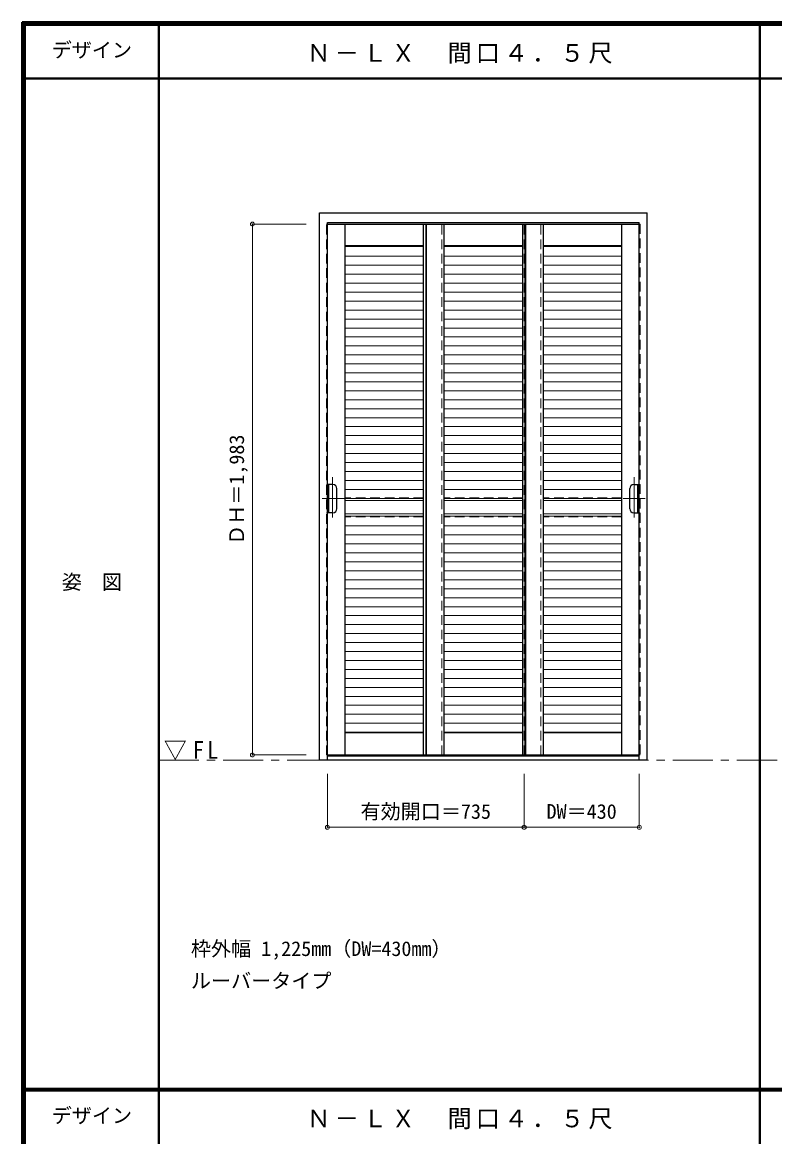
# Model space of a CAD drawing. Units: millimetres, scale not verified. Extents: x -6000 to 5700, y -4307 to 4260.
# Drawn here: x -6000 to -3189, y 12 to 4175 of the extents above; entities that cross this region are included whole.
import ezdxf
from ezdxf.enums import TextEntityAlignment as Align

# ---------------------------------------------------------------- set-up
doc = ezdxf.new("R2010")
doc.units = ezdxf.units.MM
doc.header["$LTSCALE"] = 30
doc.header["$PDMODE"] = 32
doc.header["$PDSIZE"] = 15
doc.linetypes.add('CHAIN1', pattern=[8, 5, -1, 1, -1])
doc.linetypes.add('DASHED1', pattern=[1.8, 1.2, -0.6])
for name, color, linetype, lineweight in [('0-1_通り芯', 4, 'CHAIN1', 9), ('0-2_扉', 4, 'DASHED1', 9), ('0-3_仕上げ', 7, 'Continuous', 18), ('0-4_枠', 3, 'Continuous', 25), ('0-6_引手', 3, 'Continuous', 25), ('0-B_寸法', 7, 'Continuous', 9), ('F-1_枠', 6, 'Continuous', 40), ('F-A_文字', 7, 'Continuous', 18)]:
    doc.layers.add(name, color=color, linetype=linetype, lineweight=lineweight)
doc.layers.add('0-A_文字', color=7, linetype='Continuous')
doc.styles.add('ＭＳ ゴシック', font='')
doc.styles.get('ＭＳ ゴシック').set_extended_font_data('MS Gothic')

msp = doc.modelspace()

# ---------------------------------------------------------------- linework, layer by layer
at = {"layer": '0-1_通り芯'}
for p, q in [((-4841.25, 2475.5), (-4841.25, 2315.5)), ((-3713.75, 2475.5), (-3713.75, 2315.5)), ((-4797.25, 2395.5), (-4879.25, 2395.5)), ((-3672.75, 2395.5), (-3754.75, 2395.5))]:
    msp.add_line(p, q, dxfattribs=at)
at = {"layer": '0-1_通り芯', "color": 7, "lineweight": 18}
msp.add_line((-5490, 1418), (2345, 1418), dxfattribs=at)
at = {"layer": '0-2_扉'}
for p, q in [((-4863, 3421), (-4860, 3421)), ((-4863, 1438), (-4863, 3421)), ((-4433, 1438), (-4433, 3420)), ((-4125, 1438), (-4125, 3420)), ((-4062.5, 1438), (-4062.5, 3420)), ((-4863, 1438), (-4860, 1438)), ((-3695, 1438), (-3692, 1438))]:
    msp.add_line(p, q, dxfattribs=at)
at = {"layer": '0-2_扉', "color": 3, "linetype": 'Continuous', "lineweight": 25}
for p, q in [((-4860, 3421), (-3695, 3421)), ((-4492.5, 3420), (-4492.5, 1438)), ((-4122, 3420), (-4122, 1438)), ((-4860, 1438), (-3695, 1438))]:
    msp.add_line(p, q, dxfattribs=at)
at = {"layer": '0-2_扉'}
msp.add_lwpolyline([(-3695, 3421), (-3692, 3421), (-3692, 1438)], dxfattribs=at)
at = {"layer": '0-3_仕上げ', "linetype": 'DASHED1'}
for p, q in [((-4860, 3421), (-4860, 1438)), ((-3695, 3421), (-3695, 1438)), ((-4502, 2398), (-4794, 2398)), ((-4131.5, 2398), (-4423.5, 2398)), ((-3761, 2398), (-4053, 2398)), ((-4502, 2328), (-4794, 2328)), ((-4131.5, 2328), (-4423.5, 2328)), ((-3761, 2328), (-4053, 2328))]:
    msp.add_line(p, q, dxfattribs=at)
at = {"layer": '0-3_仕上げ'}
for p, q in [((-4795, 3421), (-4795, 1438)), ((-4794, 1438), (-4794, 3421)), ((-4502, 1438), (-4502, 3421)), ((-4501, 3421), (-4501, 1438)), ((-4489.5, 3421), (-4489.5, 1438)), ((-4424.5, 3421), (-4424.5, 1438)), ((-4423.5, 1438), (-4423.5, 3421)), ((-4131.5, 1438), (-4131.5, 3421)), ((-4130.5, 3421), (-4130.5, 1438)), ((-4119, 3421), (-4119, 1438)), ((-4054, 3421), (-4054, 1438)), ((-4053, 1438), (-4053, 3421)), ((-3761, 1438), (-3761, 3421)), ((-3760, 3421), (-3760, 1438)), ((-4794, 3341), (-4502, 3341)), ((-4502, 3338), (-4794, 3338)), ((-4794, 3337.04), (-4502, 3337.04)), ((-4423.5, 3341), (-4131.5, 3341)), ((-4131.5, 3338), (-4423.5, 3338)), ((-4423.5, 3337.04), (-4131.5, 3337.04)), ((-4053, 3341), (-3761, 3341)), ((-3761, 3338), (-4053, 3338)), ((-4053, 3337.04), (-3761, 3337.04)), ((-4794, 3300.97), (-4502, 3300.97)), ((-4423.5, 3300.97), (-4131.5, 3300.97)), ((-4053, 3300.97), (-3761, 3300.97)), ((-4794, 3267.47), (-4502, 3267.47)), ((-4423.5, 3267.47), (-4131.5, 3267.47)), ((-4053, 3267.47), (-3761, 3267.47)), ((-4794, 3233.97), (-4502, 3233.97)), ((-4423.5, 3233.97), (-4131.5, 3233.97)), ((-4053, 3233.97), (-3761, 3233.97)), ((-4794, 3200.47), (-4502, 3200.47)), ((-4794, 3166.97), (-4502, 3166.97)), ((-4423.5, 3200.47), (-4131.5, 3200.47)), ((-4423.5, 3166.97), (-4131.5, 3166.97)), ((-4053, 3200.47), (-3761, 3200.47)), ((-4053, 3166.97), (-3761, 3166.97)), ((-4794, 3133.47), (-4502, 3133.47)), ((-4423.5, 3133.47), (-4131.5, 3133.47)), ((-4053, 3133.47), (-3761, 3133.47)), ((-4794, 3099.97), (-4502, 3099.97)), ((-4423.5, 3099.97), (-4131.5, 3099.97)), ((-4053, 3099.97), (-3761, 3099.97)), ((-4794, 3066.47), (-4502, 3066.47)), ((-4423.5, 3066.47), (-4131.5, 3066.47)), ((-4053, 3066.47), (-3761, 3066.47)), ((-4794, 3032.97), (-4502, 3032.97)), ((-4794, 2999.47), (-4502, 2999.47)), ((-4423.5, 3032.97), (-4131.5, 3032.97)), ((-4423.5, 2999.47), (-4131.5, 2999.47)), ((-4053, 3032.97), (-3761, 3032.97)), ((-4053, 2999.47), (-3761, 2999.47)), ((-4794, 2965.97), (-4502, 2965.97)), ((-4423.5, 2965.97), (-4131.5, 2965.97)), ((-4053, 2965.97), (-3761, 2965.97)), ((-4794, 2932.47), (-4502, 2932.47)), ((-4423.5, 2932.47), (-4131.5, 2932.47)), ((-4053, 2932.47), (-3761, 2932.47)), ((-4794, 2898.97), (-4502, 2898.97)), ((-4423.5, 2898.97), (-4131.5, 2898.97)), ((-4053, 2898.97), (-3761, 2898.97)), ((-4794, 2865.47), (-4502, 2865.47)), ((-4794, 2831.97), (-4502, 2831.97)), ((-4423.5, 2865.47), (-4131.5, 2865.47)), ((-4423.5, 2831.97), (-4131.5, 2831.97)), ((-4053, 2865.47), (-3761, 2865.47)), ((-4053, 2831.97), (-3761, 2831.97)), ((-4794, 2798.47), (-4502, 2798.47)), ((-4423.5, 2798.47), (-4131.5, 2798.47)), ((-4053, 2798.47), (-3761, 2798.47)), ((-4794, 2764.97), (-4502, 2764.97)), ((-4423.5, 2764.97), (-4131.5, 2764.97)), ((-4053, 2764.97), (-3761, 2764.97)), ((-4794, 2731.47), (-4502, 2731.47)), ((-4423.5, 2731.47), (-4131.5, 2731.47)), ((-4053, 2731.47), (-3761, 2731.47)), ((-4794, 2697.97), (-4502, 2697.97)), ((-4794, 2664.47), (-4502, 2664.47)), ((-4423.5, 2697.97), (-4131.5, 2697.97)), ((-4423.5, 2664.47), (-4131.5, 2664.47)), ((-4053, 2697.97), (-3761, 2697.97)), ((-4053, 2664.47), (-3761, 2664.47)), ((-4794, 2630.97), (-4502, 2630.97)), ((-4423.5, 2630.97), (-4131.5, 2630.97)), ((-4053, 2630.97), (-3761, 2630.97)), ((-4794, 2597.47), (-4502, 2597.47)), ((-4423.5, 2597.47), (-4131.5, 2597.47)), ((-4053, 2597.47), (-3761, 2597.47)), ((-4794, 2563.97), (-4502, 2563.97)), ((-4423.5, 2563.97), (-4131.5, 2563.97)), ((-4053, 2563.97), (-3761, 2563.97)), ((-4794, 2530.47), (-4502, 2530.47)), ((-4423.5, 2530.47), (-4131.5, 2530.47)), ((-4053, 2530.47), (-3761, 2530.47)), ((-4794, 2496.97), (-4502, 2496.97)), ((-4794, 2463.47), (-4502, 2463.47)), ((-4423.5, 2496.97), (-4131.5, 2496.97)), ((-4423.5, 2463.47), (-4131.5, 2463.47)), ((-4053, 2496.97), (-3761, 2496.97)), ((-4053, 2463.47), (-3761, 2463.47)), ((-4794, 2429.97), (-4502, 2429.97)), ((-4423.5, 2429.97), (-4131.5, 2429.97)), ((-4053, 2429.97), (-3761, 2429.97)), ((-4794, 2396.47), (-4502, 2396.47)), ((-4794, 2388), (-4502, 2388)), ((-4423.5, 2396.47), (-4131.5, 2396.47)), ((-4423.5, 2388), (-4131.5, 2388)), ((-4053, 2396.47), (-3761, 2396.47)), ((-4053, 2388), (-3761, 2388)), ((-4794, 2338.59), (-4502, 2338.59)), ((-4423.5, 2338.59), (-4131.5, 2338.59)), ((-4053, 2338.59), (-3761, 2338.59)), ((-4794, 2329.54), (-4502, 2329.54)), ((-4794, 2293.47), (-4502, 2293.47)), ((-4423.5, 2329.54), (-4131.5, 2329.54)), ((-4423.5, 2293.47), (-4131.5, 2293.47)), ((-4053, 2329.54), (-3761, 2329.54)), ((-4053, 2293.47), (-3761, 2293.47)), ((-4794, 2259.97), (-4502, 2259.97)), ((-4423.5, 2259.97), (-4131.5, 2259.97)), ((-4053, 2259.97), (-3761, 2259.97)), ((-4794, 2226.47), (-4502, 2226.47)), ((-4423.5, 2226.47), (-4131.5, 2226.47)), ((-4053, 2226.47), (-3761, 2226.47)), ((-4794, 2192.97), (-4502, 2192.97)), ((-4423.5, 2192.97), (-4131.5, 2192.97)), ((-4053, 2192.97), (-3761, 2192.97)), ((-4794, 2159.47), (-4502, 2159.47)), ((-4794, 2125.97), (-4502, 2125.97)), ((-4423.5, 2159.47), (-4131.5, 2159.47)), ((-4423.5, 2125.97), (-4131.5, 2125.97)), ((-4053, 2159.47), (-3761, 2159.47)), ((-4053, 2125.97), (-3761, 2125.97)), ((-4794, 2092.47), (-4502, 2092.47)), ((-4423.5, 2092.47), (-4131.5, 2092.47)), ((-4053, 2092.47), (-3761, 2092.47)), ((-4794, 2058.97), (-4502, 2058.97)), ((-4423.5, 2058.97), (-4131.5, 2058.97)), ((-4053, 2058.97), (-3761, 2058.97)), ((-4794, 2025.47), (-4502, 2025.47)), ((-4423.5, 2025.47), (-4131.5, 2025.47)), ((-4053, 2025.47), (-3761, 2025.47)), ((-4794, 1991.97), (-4502, 1991.97)), ((-4794, 1958.47), (-4502, 1958.47)), ((-4423.5, 1991.97), (-4131.5, 1991.97)), ((-4423.5, 1958.47), (-4131.5, 1958.47)), ((-4053, 1991.97), (-3761, 1991.97)), ((-4053, 1958.47), (-3761, 1958.47)), ((-4794, 1924.97), (-4502, 1924.97)), ((-4423.5, 1924.97), (-4131.5, 1924.97)), ((-4053, 1924.97), (-3761, 1924.97)), ((-4794, 1891.47), (-4502, 1891.47)), ((-4423.5, 1891.47), (-4131.5, 1891.47)), ((-4053, 1891.47), (-3761, 1891.47)), ((-4794, 1857.97), (-4502, 1857.97)), ((-4423.5, 1857.97), (-4131.5, 1857.97)), ((-4053, 1857.97), (-3761, 1857.97)), ((-4794, 1824.47), (-4502, 1824.47)), ((-4794, 1790.97), (-4502, 1790.97)), ((-4423.5, 1824.47), (-4131.5, 1824.47)), ((-4423.5, 1790.97), (-4131.5, 1790.97)), ((-4053, 1824.47), (-3761, 1824.47)), ((-4053, 1790.97), (-3761, 1790.97)), ((-4794, 1757.47), (-4502, 1757.47)), ((-4423.5, 1757.47), (-4131.5, 1757.47)), ((-4053, 1757.47), (-3761, 1757.47)), ((-4794, 1723.97), (-4502, 1723.97)), ((-4423.5, 1723.97), (-4131.5, 1723.97)), ((-4053, 1723.97), (-3761, 1723.97)), ((-4794, 1690.47), (-4502, 1690.47)), ((-4423.5, 1690.47), (-4131.5, 1690.47)), ((-4053, 1690.47), (-3761, 1690.47)), ((-4794, 1656.97), (-4502, 1656.97)), ((-4423.5, 1656.97), (-4131.5, 1656.97)), ((-4053, 1656.97), (-3761, 1656.97)), ((-4794, 1623.47), (-4502, 1623.47)), ((-4794, 1589.97), (-4502, 1589.97)), ((-4423.5, 1623.47), (-4131.5, 1623.47)), ((-4423.5, 1589.97), (-4131.5, 1589.97)), ((-4053, 1623.47), (-3761, 1623.47)), ((-4053, 1589.97), (-3761, 1589.97)), ((-4794, 1556.47), (-4502, 1556.47)), ((-4423.5, 1556.47), (-4131.5, 1556.47)), ((-4053, 1556.47), (-3761, 1556.47)), ((-4794, 1522.97), (-4502, 1522.97)), ((-4502, 1521), (-4794, 1521)), ((-4423.5, 1522.97), (-4131.5, 1522.97)), ((-4131.5, 1521), (-4423.5, 1521)), ((-4053, 1522.97), (-3761, 1522.97)), ((-3761, 1521), (-4053, 1521))]:
    msp.add_line(p, q, dxfattribs=at)
at = {"layer": '0-4_枠'}
for p, q in [((-4890, 1418), (-4890, 3463)), ((-4890, 3463), (-3665, 3463)), ((-3665, 1418), (-3665, 3463)), ((-4860, 1418), (-4860, 3427)), ((-4860, 3427), (-3695, 3427)), ((-3695, 1418), (-3695, 3427)), ((-3665, 1418), (-4890, 1418)), ((-3695, 1433), (-4860, 1433))]:
    msp.add_line(p, q, dxfattribs=at)
at = {"layer": '0-6_引手', "color": 4, "linetype": 'DASHED1', "lineweight": 9}
for p, q in [((-4860, 2448), (-4863, 2448)), ((-3695, 2448), (-3692, 2448)), ((-4860, 2343), (-4863, 2343)), ((-3695, 2343), (-3692, 2343))]:
    msp.add_line(p, q, dxfattribs=at)
at = {"layer": '0-6_引手'}
for p, q in [((-4839.5, 2448), (-4860, 2448)), ((-4855, 2343), (-4855, 2448)), ((-4824.5, 2358), (-4824.5, 2433)), ((-3730.5, 2358), (-3730.5, 2433)), ((-3715.5, 2448), (-3695, 2448)), ((-3700, 2343), (-3700, 2448)), ((-4839.5, 2343), (-4860, 2343)), ((-3715.5, 2343), (-3695, 2343))]:
    msp.add_line(p, q, dxfattribs=at)
for centre, start, end in [((-4839.5, 2433), 0, 90), ((-3715.5, 2433), 90, 180), ((-4839.5, 2358), 270, 0), ((-3715.5, 2358), 180, 270)]:
    msp.add_arc(centre, 15, start, end, dxfattribs=at)
at = {"layer": '0-B_寸法', "color": 4}
for p, q in [((-5140, 3421), (-5140, 1438)), ((-5140, 3421), (-4940, 3421)), ((-5140, 1438), (-4940, 1438)), ((-4860, 1168), (-4860, 1368)), ((-4125, 1168), (-4125, 1368)), ((-3695, 1168), (-3695, 1368)), ((-4860, 1168), (-3695, 1168))]:
    msp.add_line(p, q, dxfattribs=at)
at = {"layer": '0-B_寸法'}
for p in [(-5140, 3421), (-5140, 1438), (-4860, 1168), (-4125, 1168), (-3695, 1168)]:
    msp.add_point(p, dxfattribs=at)
at = {"layer": 'F-1_枠'}
for p, q in [((-6000, 4175), (5700, 4175)), ((-6000, 4175), (-6000, -4205)), ((-6000, 4170), (5700, 4170)), ((-6000, 4165), (5700, 4165)), ((-5995, 4175), (-5995, -4205)), ((-5990, 4175), (-5990, -4205)), ((-5490, 4175), (-5490, -3790)), ((-3245, 4175), (-3245, -3790)), ((-6000, 3965), (5700, 3965)), ((-6000, 190.5), (5700, 190.5)), ((-6000, 187.5), (5700, 187.5)), ((-6000, 184.5), (5700, 184.5))]:
    msp.add_line(p, q, dxfattribs=at)

# ---------------------------------------------------------------- texts
at = {"layer": '0-A_文字', "style": 'ＭＳ ゴシック'}
for s, p in [('枠外幅 1,225mm（DW=430mm）', (-5370, 670.5)), ('ルーバータイプ', (-5370, 550.5))]:
    msp.add_text(s, height=54.99, dxfattribs=at).set_placement(p, align=Align.BOTTOM_LEFT)
at = {"layer": '0-A_文字', "char_height": 65.98, "attachment_point": 7, "style": 'ＭＳ ゴシック'}
for s, insert in [('\\T1.17;Ｎ－ＬＸ\u3000間口４．５尺', (-4937.5, 4020)), ('\\T1.26;\\W0.95;▽FL', (-5471.25, 1418)), ('\\T1.17;Ｎ－ＬＸ\u3000間口４．５尺', (-4937.5, 39.5))]:
    msp.add_mtext(s, dxfattribs=dict(at, insert=insert))
at = {"layer": '0-B_寸法', "style": 'ＭＳ ゴシック'}
msp.add_text('ＤＨ＝1,983', height=54.99, rotation=90, dxfattribs=at).set_placement((-5155, 2222.75), align=Align.BOTTOM_LEFT)
for s, p in [('有効開口＝735', (-4736.25, 1183)), ('DW＝430', (-4041.25, 1183))]:
    msp.add_text(s, height=54.99, dxfattribs=at).set_placement(p, align=Align.BOTTOM_LEFT)
at = {"layer": 'F-A_文字', "style": 'ＭＳ ゴシック'}
for s, p in [('デザイン', (-5890, 4027.5)), ('姿\u3000図', (-5852.5, 2040.25)), ('デザイン', (-5890, 47))]:
    msp.add_text(s, height=54.99, dxfattribs=at).set_placement(p, align=Align.BOTTOM_LEFT)

doc.saveas('drawing.dxf')
